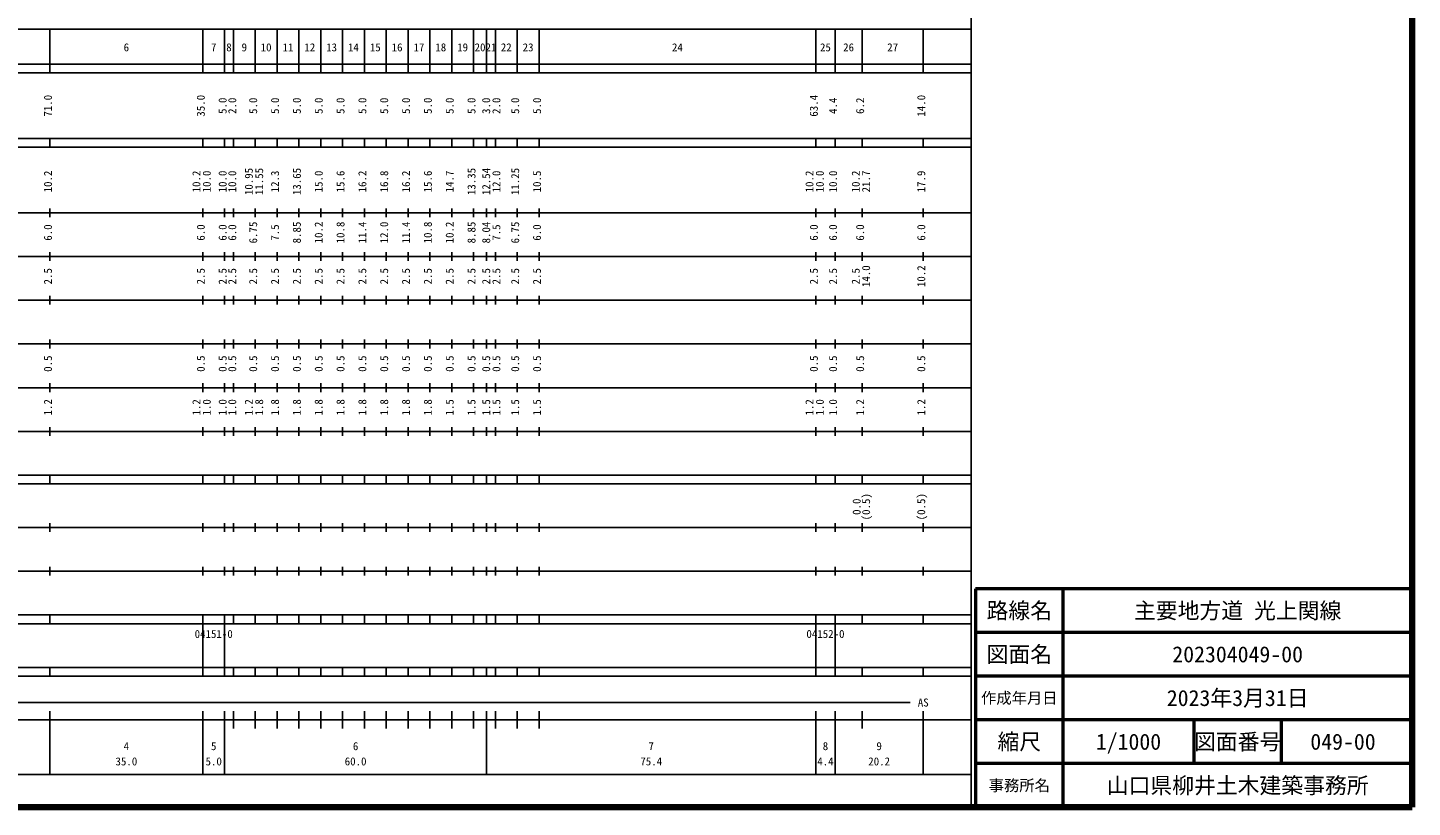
# Model space of a CAD drawing. Units: millimetres on the paper, enlarged 1000 times. Extents: x 40000 to 680000, y 20000 to 380000.
# Drawn here: x 362901 to 680000, y 20000 to 198357 of the extents above; entities that cross this region are included whole.
import ezdxf
from ezdxf.enums import TextEntityAlignment as Align

# ---------------------------------------------------------------- set-up
doc = ezdxf.new("R2010")
doc.units = ezdxf.units.MM
doc.header["$LTSCALE"] = 1000
for name, color, linetype, lineweight in [('M-TTL', 2, 'Continuous', 140), ('M-TTL-BAND', 7, 'Continuous', 25), ('M-TTL-FRAM', 2, 'Continuous', 50), ('M-TTL-LINE', 7, 'Continuous', 50)]:
    doc.layers.add(name, color=color, linetype=linetype, lineweight=lineweight)
doc.layers.add('M-TTL-TXT', color=7, linetype='Continuous')
doc.styles.add('ＭＳ ゴシック', font='')
doc.styles.get('ＭＳ ゴシック').set_extended_font_data('MS Gothic')

msp = doc.modelspace()

# ---------------------------------------------------------------- linework, layer by layer
at = {"layer": 'M-TTL'}
for p, q in [((680000, 20000), (680000, 380000)), ((40000, 20000), (680000, 20000))]:
    msp.add_line(p, q, dxfattribs=at)
at = {"layer": 'M-TTL-BAND'}
for p, q in [((579000, 20000), (579000, 370000)), ((68000, 198000), (579000, 198000)), ((368000, 188000), (368000, 198000)), ((403000, 188000), (403000, 198000)), ((408000, 188000), (408000, 198000)), ((410000, 188000), (410000, 198000)), ((415000, 188000), (415000, 198000)), ((420000, 188000), (420000, 198000)), ((425000, 188000), (425000, 198000)), ((430000, 188000), (430000, 198000)), ((435000, 188000), (435000, 198000)), ((440000, 188000), (440000, 198000)), ((445000, 188000), (445000, 198000)), ((450000, 188000), (450000, 198000)), ((455000, 188000), (455000, 198000)), ((460000, 188000), (460000, 198000)), ((465000, 188000), (465000, 198000)), ((468000, 188000), (468000, 198000)), ((470000, 188000), (470000, 198000)), ((475000, 188000), (475000, 198000)), ((480000, 188000), (480000, 198000)), ((543400, 188000), (543400, 198000)), ((547800, 188000), (547800, 198000)), ((554000, 188000), (554000, 198000)), ((568000, 188000), (568000, 198000)), ((40000, 190000), (579000, 190000)), ((40000, 188000), (579000, 188000)), ((40000, 173000), (579000, 173000)), ((368000, 171000), (368000, 173000)), ((403000, 171000), (403000, 173000)), ((408000, 171000), (408000, 173000)), ((410000, 171000), (410000, 173000)), ((415000, 171000), (415000, 173000)), ((420000, 171000), (420000, 173000)), ((425000, 171000), (425000, 173000)), ((430000, 171000), (430000, 173000)), ((435000, 171000), (435000, 173000)), ((440000, 171000), (440000, 173000)), ((445000, 171000), (445000, 173000)), ((450000, 171000), (450000, 173000)), ((455000, 171000), (455000, 173000)), ((460000, 171000), (460000, 173000)), ((465000, 171000), (465000, 173000)), ((468000, 171000), (468000, 173000)), ((470000, 171000), (470000, 173000)), ((475000, 171000), (475000, 173000)), ((480000, 171000), (480000, 173000)), ((543400, 171000), (543400, 173000)), ((547800, 171000), (547800, 173000)), ((554000, 171000), (554000, 173000)), ((568000, 171000), (568000, 173000)), ((40000, 171000), (579000, 171000)), ((40000, 156000), (579000, 156000)), ((368000, 155000), (368000, 157000)), ((403000, 155000), (403000, 157000)), ((408000, 155000), (408000, 157000)), ((410000, 155000), (410000, 157000)), ((415000, 155000), (415000, 157000)), ((420000, 155000), (420000, 157000)), ((425000, 155000), (425000, 157000)), ((430000, 155000), (430000, 157000)), ((435000, 155000), (435000, 157000)), ((440000, 155000), (440000, 157000)), ((445000, 155000), (445000, 157000)), ((450000, 155000), (450000, 157000)), ((455000, 155000), (455000, 157000)), ((460000, 155000), (460000, 157000)), ((465000, 155000), (465000, 157000)), ((468000, 155000), (468000, 157000)), ((470000, 155000), (470000, 157000)), ((475000, 155000), (475000, 157000)), ((480000, 155000), (480000, 157000)), ((543400, 155000), (543400, 157000)), ((547800, 155000), (547800, 157000)), ((554000, 155000), (554000, 157000)), ((568000, 155000), (568000, 157000)), ((46000, 146000), (579000, 146000)), ((368000, 145000), (368000, 147000)), ((403000, 145000), (403000, 147000)), ((408000, 145000), (408000, 147000)), ((410000, 145000), (410000, 147000)), ((415000, 145000), (415000, 147000)), ((420000, 145000), (420000, 147000)), ((425000, 145000), (425000, 147000)), ((430000, 145000), (430000, 147000)), ((435000, 145000), (435000, 147000)), ((440000, 145000), (440000, 147000)), ((445000, 145000), (445000, 147000)), ((450000, 145000), (450000, 147000)), ((455000, 145000), (455000, 147000)), ((460000, 145000), (460000, 147000)), ((465000, 145000), (465000, 147000)), ((468000, 145000), (468000, 147000)), ((470000, 145000), (470000, 147000)), ((475000, 145000), (475000, 147000)), ((480000, 145000), (480000, 147000)), ((543400, 145000), (543400, 147000)), ((547800, 145000), (547800, 147000)), ((554000, 145000), (554000, 147000)), ((568000, 145000), (568000, 147000)), ((368000, 135000), (368000, 137000)), ((403000, 135000), (403000, 137000)), ((408000, 135000), (408000, 137000)), ((410000, 135000), (410000, 137000)), ((415000, 135000), (415000, 137000)), ((420000, 135000), (420000, 137000)), ((425000, 135000), (425000, 137000)), ((430000, 135000), (430000, 137000)), ((435000, 135000), (435000, 137000)), ((440000, 135000), (440000, 137000)), ((445000, 135000), (445000, 137000)), ((450000, 135000), (450000, 137000)), ((455000, 135000), (455000, 137000)), ((460000, 135000), (460000, 137000)), ((465000, 135000), (465000, 137000)), ((468000, 135000), (468000, 137000)), ((470000, 135000), (470000, 137000)), ((475000, 135000), (475000, 137000)), ((480000, 135000), (480000, 137000)), ((543400, 135000), (543400, 137000)), ((547800, 135000), (547800, 137000)), ((554000, 135000), (554000, 137000)), ((568000, 135000), (568000, 137000)), ((52000, 136000), (579000, 136000)), ((368000, 125000), (368000, 127000)), ((403000, 125000), (403000, 127000)), ((408000, 125000), (408000, 127000)), ((410000, 125000), (410000, 127000)), ((415000, 125000), (415000, 127000)), ((420000, 125000), (420000, 127000)), ((425000, 125000), (425000, 127000)), ((430000, 125000), (430000, 127000)), ((435000, 125000), (435000, 127000)), ((440000, 125000), (440000, 127000)), ((445000, 125000), (445000, 127000)), ((450000, 125000), (450000, 127000)), ((455000, 125000), (455000, 127000)), ((460000, 125000), (460000, 127000)), ((465000, 125000), (465000, 127000)), ((468000, 125000), (468000, 127000)), ((470000, 125000), (470000, 127000)), ((475000, 125000), (475000, 127000)), ((480000, 125000), (480000, 127000)), ((543400, 125000), (543400, 127000)), ((547800, 125000), (547800, 127000)), ((554000, 125000), (554000, 127000)), ((568000, 125000), (568000, 127000)), ((46000, 126000), (579000, 126000)), ((52000, 116000), (579000, 116000)), ((368000, 115000), (368000, 117000)), ((403000, 115000), (403000, 117000)), ((408000, 115000), (408000, 117000)), ((410000, 115000), (410000, 117000)), ((415000, 115000), (415000, 117000)), ((420000, 115000), (420000, 117000)), ((425000, 115000), (425000, 117000)), ((430000, 115000), (430000, 117000)), ((435000, 115000), (435000, 117000)), ((440000, 115000), (440000, 117000)), ((445000, 115000), (445000, 117000)), ((450000, 115000), (450000, 117000)), ((455000, 115000), (455000, 117000)), ((460000, 115000), (460000, 117000)), ((465000, 115000), (465000, 117000)), ((468000, 115000), (468000, 117000)), ((470000, 115000), (470000, 117000)), ((475000, 115000), (475000, 117000)), ((480000, 115000), (480000, 117000)), ((543400, 115000), (543400, 117000)), ((547800, 115000), (547800, 117000)), ((554000, 115000), (554000, 117000)), ((568000, 115000), (568000, 117000)), ((46000, 106000), (579000, 106000)), ((368000, 105000), (368000, 107000)), ((403000, 105000), (403000, 107000)), ((408000, 105000), (408000, 107000)), ((410000, 105000), (410000, 107000)), ((415000, 105000), (415000, 107000)), ((420000, 105000), (420000, 107000)), ((425000, 105000), (425000, 107000)), ((430000, 105000), (430000, 107000)), ((435000, 105000), (435000, 107000)), ((440000, 105000), (440000, 107000)), ((445000, 105000), (445000, 107000)), ((450000, 105000), (450000, 107000)), ((455000, 105000), (455000, 107000)), ((460000, 105000), (460000, 107000)), ((465000, 105000), (465000, 107000)), ((468000, 105000), (468000, 107000)), ((470000, 105000), (470000, 107000)), ((475000, 105000), (475000, 107000)), ((480000, 105000), (480000, 107000)), ((543400, 105000), (543400, 107000)), ((547800, 105000), (547800, 107000)), ((554000, 105000), (554000, 107000)), ((568000, 105000), (568000, 107000)), ((40000, 96000), (579000, 96000)), ((368000, 94000), (368000, 96000)), ((403000, 94000), (403000, 96000)), ((408000, 94000), (408000, 96000)), ((410000, 94000), (410000, 96000)), ((415000, 94000), (415000, 96000)), ((420000, 94000), (420000, 96000)), ((425000, 94000), (425000, 96000)), ((430000, 94000), (430000, 96000)), ((435000, 94000), (435000, 96000)), ((440000, 94000), (440000, 96000)), ((445000, 94000), (445000, 96000)), ((450000, 94000), (450000, 96000)), ((455000, 94000), (455000, 96000)), ((460000, 94000), (460000, 96000)), ((465000, 94000), (465000, 96000)), ((468000, 94000), (468000, 96000)), ((470000, 94000), (470000, 96000)), ((475000, 94000), (475000, 96000)), ((480000, 94000), (480000, 96000)), ((543400, 94000), (543400, 96000)), ((547800, 94000), (547800, 96000)), ((554000, 94000), (554000, 96000)), ((568000, 94000), (568000, 96000)), ((40000, 94000), (579000, 94000)), ((49000, 84000), (579000, 84000)), ((368000, 83000), (368000, 85000)), ((403000, 83000), (403000, 85000)), ((408000, 83000), (408000, 85000)), ((410000, 83000), (410000, 85000)), ((415000, 83000), (415000, 85000)), ((420000, 83000), (420000, 85000)), ((425000, 83000), (425000, 85000)), ((430000, 83000), (430000, 85000)), ((435000, 83000), (435000, 85000)), ((440000, 83000), (440000, 85000)), ((445000, 83000), (445000, 85000)), ((450000, 83000), (450000, 85000)), ((455000, 83000), (455000, 85000)), ((460000, 83000), (460000, 85000)), ((465000, 83000), (465000, 85000)), ((468000, 83000), (468000, 85000)), ((470000, 83000), (470000, 85000)), ((475000, 83000), (475000, 85000)), ((480000, 83000), (480000, 85000)), ((543400, 83000), (543400, 85000)), ((547800, 83000), (547800, 85000)), ((554000, 83000), (554000, 85000)), ((568000, 83000), (568000, 85000)), ((40000, 74000), (579000, 74000)), ((368000, 73000), (368000, 75000)), ((403000, 73000), (403000, 75000)), ((408000, 73000), (408000, 75000)), ((410000, 73000), (410000, 75000)), ((415000, 73000), (415000, 75000)), ((420000, 73000), (420000, 75000)), ((425000, 73000), (425000, 75000)), ((430000, 73000), (430000, 75000)), ((435000, 73000), (435000, 75000)), ((440000, 73000), (440000, 75000)), ((445000, 73000), (445000, 75000)), ((450000, 73000), (450000, 75000)), ((455000, 73000), (455000, 75000)), ((460000, 73000), (460000, 75000)), ((465000, 73000), (465000, 75000)), ((468000, 73000), (468000, 75000)), ((470000, 73000), (470000, 75000)), ((475000, 73000), (475000, 75000)), ((480000, 73000), (480000, 75000)), ((543400, 73000), (543400, 75000)), ((547800, 73000), (547800, 75000)), ((554000, 73000), (554000, 75000)), ((568000, 73000), (568000, 75000)), ((40000, 64000), (579000, 64000)), ((368000, 62000), (368000, 64000)), ((403000, 62000), (403000, 64000)), ((408000, 62000), (408000, 64000)), ((410000, 62000), (410000, 64000)), ((415000, 62000), (415000, 64000)), ((420000, 62000), (420000, 64000)), ((425000, 62000), (425000, 64000)), ((430000, 62000), (430000, 64000)), ((435000, 62000), (435000, 64000)), ((440000, 62000), (440000, 64000)), ((445000, 62000), (445000, 64000)), ((450000, 62000), (450000, 64000)), ((455000, 62000), (455000, 64000)), ((460000, 62000), (460000, 64000)), ((465000, 62000), (465000, 64000)), ((468000, 62000), (468000, 64000)), ((470000, 62000), (470000, 64000)), ((475000, 62000), (475000, 64000)), ((480000, 62000), (480000, 64000)), ((543400, 62000), (543400, 64000)), ((547800, 62000), (547800, 64000)), ((554000, 62000), (554000, 64000)), ((568000, 62000), (568000, 64000)), ((40000, 62000), (579000, 62000)), ((403000, 52000), (403000, 62000)), ((408000, 52000), (408000, 62000)), ((543400, 52000), (543400, 62000)), ((547800, 52000), (547800, 62000)), ((40000, 52000), (579000, 52000)), ((368000, 50000), (368000, 52000)), ((403000, 50000), (403000, 52000)), ((408000, 50000), (408000, 52000)), ((410000, 50000), (410000, 52000)), ((415000, 50000), (415000, 52000)), ((420000, 50000), (420000, 52000)), ((425000, 50000), (425000, 52000)), ((430000, 50000), (430000, 52000)), ((435000, 50000), (435000, 52000)), ((440000, 50000), (440000, 52000)), ((445000, 50000), (445000, 52000)), ((450000, 50000), (450000, 52000)), ((455000, 50000), (455000, 52000)), ((460000, 50000), (460000, 52000)), ((465000, 50000), (465000, 52000)), ((468000, 50000), (468000, 52000)), ((470000, 50000), (470000, 52000)), ((475000, 50000), (475000, 52000)), ((480000, 50000), (480000, 52000)), ((543400, 50000), (543400, 52000)), ((547800, 50000), (547800, 52000)), ((554000, 50000), (554000, 52000)), ((568000, 50000), (568000, 52000)), ((40000, 50000), (579000, 50000)), ((71000, 44000), (565000, 44000)), ((368000, 27500), (368000, 42000)), ((403000, 27500), (403000, 42000)), ((408000, 27500), (408000, 42000)), ((410000, 38000), (410000, 42000)), ((415000, 38000), (415000, 42000)), ((420000, 38000), (420000, 42000)), ((425000, 38000), (425000, 42000)), ((430000, 38000), (430000, 42000)), ((435000, 38000), (435000, 42000)), ((440000, 38000), (440000, 42000)), ((445000, 38000), (445000, 42000)), ((450000, 38000), (450000, 42000)), ((455000, 38000), (455000, 42000)), ((460000, 38000), (460000, 42000)), ((465000, 38000), (465000, 42000)), ((468000, 27500), (468000, 42000)), ((470000, 38000), (470000, 42000)), ((475000, 38000), (475000, 42000)), ((480000, 38000), (480000, 42000)), ((543400, 27500), (543400, 42000)), ((547800, 27500), (547800, 42000)), ((554000, 38000), (554000, 42000)), ((568000, 27500), (568000, 42000)), ((40000, 40000), (579000, 40000)), ((68000, 27500), (579000, 27500))]:
    msp.add_line(p, q, dxfattribs=at)
at = {"layer": 'M-TTL-FRAM'}
for p, q in [((680000, 70000), (580000, 70000)), ((580000, 70000), (580000, 20000))]:
    msp.add_line(p, q, dxfattribs=at)
at = {"layer": 'M-TTL-LINE'}
for p, q in [((600000, 70000), (600000, 20000)), ((680000, 60000), (580000, 60000)), ((680000, 50000), (580000, 50000)), ((680000, 40000), (580000, 40000)), ((630000, 40000), (630000, 30000)), ((650000, 40000), (650000, 30000)), ((680000, 30000), (580000, 30000))]:
    msp.add_line(p, q, dxfattribs=at)

# ---------------------------------------------------------------- texts
at = {"layer": 'M-TTL-BAND', "style": 'ＭＳ ゴシック'}
for s, p in [('6', (385500, 192405)), ('7', (405500, 192405)), ('8', (409000, 192405)), ('9', (412500, 192405)), ('10', (417500, 192405)), ('11', (422500, 192405)), ('12', (427500, 192405)), ('13', (432500, 192405)), ('14', (437500, 192405)), ('15', (442500, 192405)), ('16', (447500, 192405)), ('17', (452500, 192405)), ('18', (457500, 192405)), ('19', (462500, 192405)), ('20', (466500, 192405)), ('21', (469000, 192405)), ('22', (472500, 192405)), ('23', (477500, 192405)), ('24', (511700, 192405)), ('25', (545600, 192405)), ('26', (550900, 192405)), ('27', (561000, 192405)), ('AS', (568000, 42500)), ('6', (438000, 32523)), ('8', (545600, 32523)), ('9', (557900, 32523)), ('4', (385500, 32523)), ('5', (405500, 32523)), ('7', (505700, 32523)), ('35.0', (385500, 29033)), ('5.0', (405500, 29033)), ('60.0', (438000, 29033)), ('75.4', (505700, 29033)), ('4.4', (545600, 29033)), ('20.2', (557900, 29033))]:
    msp.add_text(s, height=1833, dxfattribs=at).set_placement(p, align=Align.BOTTOM_CENTER)
for s, p in [('71.0', (369000, 180500)), ('35.0', (404000, 180500)), ('5.0', (409000, 180500)), ('2.0', (411205, 180500)), ('5.0', (416000, 180500)), ('5.0', (421000, 180500)), ('5.0', (426000, 180500)), ('5.0', (431000, 180500)), ('5.0', (436000, 180500)), ('5.0', (441000, 180500)), ('5.0', (446000, 180500)), ('5.0', (451000, 180500)), ('5.0', (456000, 180500)), ('5.0', (461000, 180500)), ('5.0', (466000, 180500)), ('3.0', (469366, 180500)), ('2.0', (471696, 180500)), ('5.0', (476000, 180500)), ('5.0', (481000, 180500)), ('63.4', (544400, 180500)), ('4.4', (548800, 180500)), ('6.2', (555000, 180500)), ('14.0', (569000, 180500)), ('10.2', (369000, 163174)), ('10.2', (403000, 163174)), ('10.0', (405370, 163174)), ('10.0', (409000, 163174)), ('10.0', (411205, 163174)), ('10.95', (415000, 163174)), ('11.55', (417370, 163174)), ('12.3', (421000, 163174)), ('13.65', (426000, 163174)), ('15.0', (431000, 163174)), ('15.6', (436000, 163174)), ('16.2', (441000, 163174)), ('16.8', (446000, 163174)), ('16.2', (451000, 163174)), ('15.6', (456000, 163174)), ('14.7', (461000, 163174)), ('13.35', (466000, 163174)), ('12.54', (469366, 163174)), ('12.0', (471696, 163174)), ('11.25', (476000, 163174)), ('10.5', (481000, 163174)), ('10.2', (543400, 163174)), ('10.0', (545770, 163174)), ('10.0', (548800, 163174)), ('10.2', (554000, 163174)), ('21.7', (556370, 163174)), ('17.9', (569000, 163174)), ('6.0', (369000, 151500)), ('6.0', (404000, 151500)), ('6.0', (409000, 151500)), ('6.0', (411205, 151500)), ('6.75', (416000, 151500)), ('7.5', (421000, 151500)), ('8.85', (426000, 151500)), ('10.2', (431000, 151500)), ('10.8', (436000, 151500)), ('11.4', (441000, 151500)), ('12.0', (446000, 151500)), ('11.4', (451000, 151500)), ('10.8', (456000, 151500)), ('10.2', (461000, 151500)), ('8.85', (466000, 151500)), ('8.04', (469366, 151500)), ('7.5', (471696, 151500)), ('6.75', (476000, 151500)), ('6.0', (481000, 151500)), ('6.0', (544400, 151500)), ('6.0', (548800, 151500)), ('6.0', (555000, 151500)), ('6.0', (569000, 151500)), ('2.5', (369000, 141500)), ('2.5', (404000, 141500)), ('2.5', (409000, 141500)), ('2.5', (411205, 141500)), ('2.5', (416000, 141500)), ('2.5', (421000, 141500)), ('2.5', (426000, 141500)), ('2.5', (431000, 141500)), ('2.5', (436000, 141500)), ('2.5', (441000, 141500)), ('2.5', (446000, 141500)), ('2.5', (451000, 141500)), ('2.5', (456000, 141500)), ('2.5', (461000, 141500)), ('2.5', (466000, 141500)), ('2.5', (469366, 141500)), ('2.5', (471696, 141500)), ('2.5', (476000, 141500)), ('2.5', (481000, 141500)), ('2.5', (544400, 141500)), ('2.5', (548800, 141500)), ('2.5', (554000, 141500)), ('14.0', (556370, 141500)), ('10.2', (569000, 141500)), ('0.5', (369000, 121500)), ('0.5', (404000, 121500)), ('0.5', (409000, 121500)), ('0.5', (411205, 121500)), ('0.5', (416000, 121500)), ('0.5', (421000, 121500)), ('0.5', (426000, 121500)), ('0.5', (431000, 121500)), ('0.5', (436000, 121500)), ('0.5', (441000, 121500)), ('0.5', (446000, 121500)), ('0.5', (451000, 121500)), ('0.5', (456000, 121500)), ('0.5', (461000, 121500)), ('0.5', (466000, 121500)), ('0.5', (469366, 121500)), ('0.5', (471696, 121500)), ('0.5', (476000, 121500)), ('0.5', (481000, 121500)), ('0.5', (544400, 121500)), ('0.5', (548800, 121500)), ('0.5', (555000, 121500)), ('0.5', (569000, 121500)), ('1.2', (369000, 111500)), ('1.2', (403000, 111500)), ('1.0', (405370, 111500)), ('1.0', (409000, 111500)), ('1.0', (411205, 111500)), ('1.2', (415000, 111500)), ('1.8', (417370, 111500)), ('1.8', (421000, 111500)), ('1.8', (426000, 111500)), ('1.8', (431000, 111500)), ('1.8', (436000, 111500)), ('1.8', (441000, 111500)), ('1.8', (446000, 111500)), ('1.8', (451000, 111500)), ('1.8', (456000, 111500)), ('1.5', (461000, 111500)), ('1.5', (466000, 111500)), ('1.5', (469366, 111500)), ('1.5', (471696, 111500)), ('1.5', (476000, 111500)), ('1.5', (481000, 111500)), ('1.2', (543400, 111500)), ('1.0', (545770, 111500)), ('1.0', (548800, 111500)), ('1.2', (555000, 111500)), ('1.2', (569000, 111500)), ('0.0', (554203, 88764)), ('(0.5)', (556370, 88764)), ('(0.5)', (569000, 88764))]:
    msp.add_text(s, height=1833, rotation=90, dxfattribs=at).set_placement(p, align=Align.BOTTOM_CENTER)
for s, p in [('04151-0', (405500, 59655)), ('04152-0', (545600, 59655))]:
    msp.add_text(s, height=1833, dxfattribs=at).set_placement(p, align=Align.MIDDLE_CENTER)
at = {"layer": 'M-TTL-TXT', "style": 'ＭＳ ゴシック'}
for s, height, p in [('路線名', 3666, (590000, 65000)), ('路線名', 3666, (590000, 65000)), ('主要地方道 光上関線', 3666, (640000, 65000)), ('図面名', 3666, (590000, 55000)), ('図面名', 3666, (590000, 55000)), ('202304049-00', 3666, (640000, 55000)), ('作成年月日', 2566, (590000, 45000)), ('作成年月日', 2566, (590000, 45000)), ('2023年3月31日', 3666, (640000, 45000)), ('縮尺', 3666, (590000, 35000)), ('縮尺', 3666, (590000, 35000)), ('1/1000', 3666, (615000, 35000)), ('図面番号', 3666, (640000, 35000)), ('図面番号', 3666, (640000, 35000)), ('049-00', 3666, (664125, 35000)), ('事務所名', 2566, (590000, 25000)), ('事務所名', 2566, (590000, 25000)), ('山口県柳井土木建築事務所', 3666, (640000, 25000))]:
    msp.add_text(s, height=height, dxfattribs=at).set_placement(p, align=Align.MIDDLE_CENTER)

doc.saveas('drawing.dxf')
